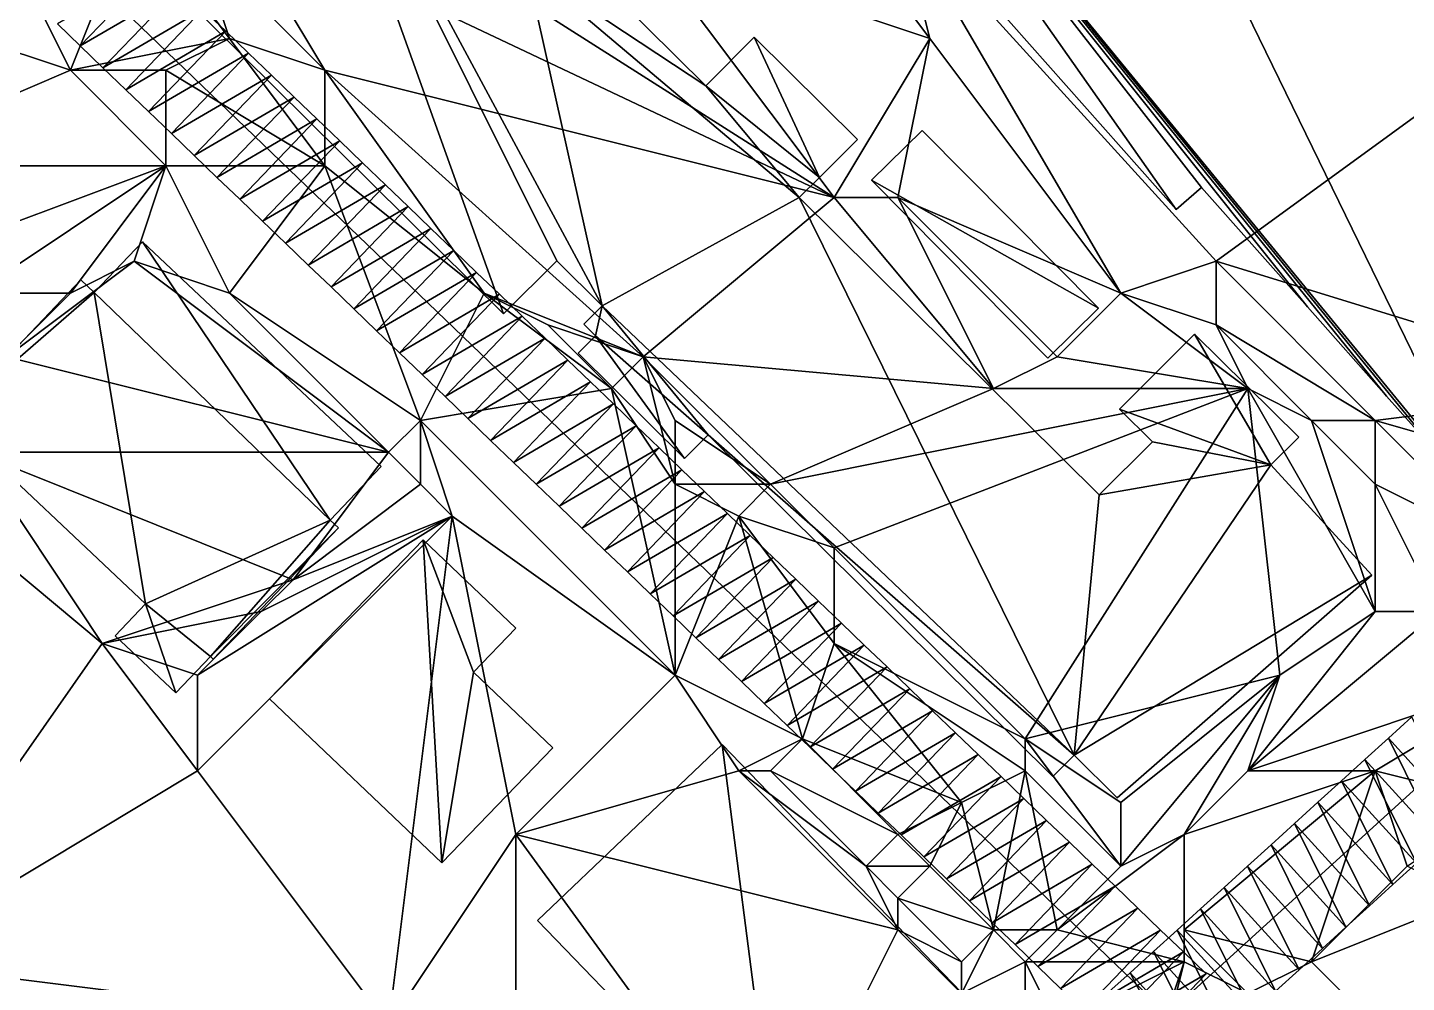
# Model space of a CAD drawing. Header units: metres. Extents: x -1103 to 901, y -902 to 905.
# Drawn here: x -430.7 to -344, y 78.7 to 138.7 of the extents above; entities that cross this region are included whole.
import ezdxf

# ---------------------------------------------------------------- set-up
doc = ezdxf.new("R2010")
doc.units = ezdxf.units.M
for name, color, linetype in [('OSM_BUILDING_FOOTPRINTS', 7, 'CONTINUOUS'), ('OSM_BUILDING_ROOFS', 1, 'CONTINUOUS'), ('OSM_BUILDING_WALLS', 8, 'CONTINUOUS'), ('OSM_ROAD_AXES', 2, 'CONTINUOUS'), ('OSM_ROAD_SURFACE', 9, 'CONTINUOUS'), ('OSM_TERRAIN', 3, 'CONTINUOUS')]:
    doc.layers.add(name, color=color, linetype=linetype)

msp = doc.modelspace()

# ---------------------------------------------------------------- linework, layer by layer
at = {"layer": 'OSM_BUILDING_FOOTPRINTS'}
for points in [[(-386.87, 159.226, 14.263), (-383.234, 162.411, 14.263), (-371.649, 172.563, 14.263), (-368.289, 168.781, 14.263), (-366.344, 170.484, 14.263), (-336.797, 137.175, 14.263), (-320.459, 151.463, 14.263), (-317.342, 147.957, 14.263), (-319.597, 145.978, 14.263), (-313.617, 139.232, 14.263), (-308.51, 143.7, 14.263), (-303.934, 138.524, 14.263), (-338.698, 108.101, 14.263), (-341.859, 111.673, 14.263), (-345.286, 115.521, 14.263), (-350.26, 121.139, 14.263), (-356.914, 128.637, 14.263), (-358.506, 127.244, 14.263), (-383.864, 155.842, 14.263), (-386.87, 159.226, 14.263)], [(-374.468, 132.209, 14.994), (-363.392, 121.05, 14.994), (-366.586, 117.921, 14.994), (-377.651, 129.09, 14.994), (-374.468, 132.209, 14.994)], [(-427.338, 122.831, 13.133), (-426.509, 122.045, 13.133), (-423.469, 125.23, 13.133), (-408.469, 111.108, 13.133), (-411.675, 107.746, 13.133), (-411.144, 107.26, 13.133), (-419.025, 98.998, 13.133), (-419.202, 99.164, 13.133), (-421.369, 96.897, 13.133), (-425.182, 100.48, 13.133), (-423.281, 102.482, 13.133), (-435.639, 114.116, 13.133), (-427.338, 122.831, 13.133)], [(-415.488, 96.51, 15.785), (-405.827, 106.508, 15.785), (-400.013, 100.956, 15.785), (-402.677, 98.191, 15.785), (-397.691, 93.436, 15.785), (-404.666, 86.203, 15.785), (-415.488, 96.51, 15.785)], [(-398.642, 82.598, 15.749), (-387.036, 93.646, 15.749), (-372.002, 78.064, 15.749), (-383.609, 67.016, 15.749), (-398.642, 82.598, 15.749)]]:
    msp.add_polyline3d(points, close=True, dxfattribs=at)
msp.add_polyline3d([(-397.46, 144.329, 12.106), (-388.075, 135.029, 12.106), (-385.024, 138.07, 12.106), (-378.536, 131.656, 12.106), (-380.934, 129.267, 12.106), (-382.194, 128.006, 12.106), (-363.348, 109.339, 12.106), (-359.998, 112.668, 12.106), (-362.065, 114.714, 12.106), (-357.356, 119.425, 12.106), (-350.813, 112.944, 12.106), (-352.559, 111.208, 12.106), (-346.225, 104.285, 12.106), (-362.22, 90.295, 12.106), (-364.917, 92.972, 12.106), (-366.255, 91.645, 12.106), (-387.92, 113.099, 12.106), (-389.412, 111.606, 12.106), (-396.1, 118.23, 12.106), (-395.006, 119.325, 12.106), (-395.735, 120.055, 12.106), (-394.586, 121.194, 12.106), (-397.437, 124.025, 12.106), (-400.776, 120.696, 12.106), (-425.415, 145.103, 12.106)], dxfattribs=at)
at = {"layer": 'OSM_BUILDING_ROOFS'}
for points in [[(-336.797, 137.175, 22.663), (-366.344, 170.484, 22.663), (-368.289, 168.781, 22.663)], [(-368.289, 168.781, 22.663), (-383.234, 162.411, 22.663), (-338.698, 108.101, 22.663)], [(-338.698, 108.101, 22.663), (-336.797, 137.175, 22.663), (-368.289, 168.781, 22.663)], [(-383.234, 162.411, 22.663), (-383.864, 155.842, 22.663), (-358.506, 127.244, 22.663)], [(-383.234, 162.411, 22.663), (-358.506, 127.244, 22.663), (-356.914, 128.637, 22.663)], [(-383.234, 162.411, 22.663), (-356.914, 128.637, 22.663), (-350.26, 121.139, 22.663)], [(-383.234, 162.411, 22.663), (-350.26, 121.139, 22.663), (-345.286, 115.521, 22.663)], [(-383.234, 162.411, 22.663), (-345.286, 115.521, 22.663), (-341.859, 111.673, 22.663)], [(-383.234, 162.411, 22.663), (-341.859, 111.673, 22.663), (-338.698, 108.101, 22.663)], [(-413.72, 156.76, 23.706), (-425.415, 145.103, 23.706), (-400.776, 120.696, 23.706)], [(-413.72, 156.76, 23.706), (-400.776, 120.696, 23.706), (-397.437, 124.025, 23.706)], [(-413.72, 156.76, 23.706), (-397.437, 124.025, 23.706), (-394.586, 121.194, 23.706)], [(-399.328, 142.472, 23.706), (-413.72, 156.76, 23.706), (-394.586, 121.194, 23.706)], [(-388.075, 135.029, 23.706), (-397.46, 144.329, 23.706), (-399.328, 142.472, 23.706)], [(-382.194, 128.006, 23.706), (-388.075, 135.029, 23.706), (-399.328, 142.472, 23.706)], [(-382.194, 128.006, 23.706), (-399.328, 142.472, 23.706), (-394.586, 121.194, 23.706)], [(-380.934, 129.267, 23.706), (-385.024, 138.07, 23.706), (-388.075, 135.029, 23.706)], [(-380.934, 129.267, 23.706), (-378.536, 131.656, 23.706), (-385.024, 138.07, 23.706)], [(-382.194, 128.006, 23.706), (-380.934, 129.267, 23.706), (-388.075, 135.029, 23.706)], [(-363.392, 121.05, 24.994), (-374.468, 132.209, 24.994), (-377.651, 129.09, 24.994)], [(-363.392, 121.05, 24.994), (-377.651, 129.09, 24.994), (-366.586, 117.921, 24.994)], [(-382.194, 128.006, 23.706), (-394.586, 121.194, 23.706), (-364.917, 92.972, 23.706)], [(-364.917, 92.972, 23.706), (-363.348, 109.339, 23.706), (-382.194, 128.006, 23.706)], [(-411.675, 107.746, 27.933), (-423.469, 125.23, 27.933), (-426.509, 122.045, 27.933)], [(-411.675, 107.746, 27.933), (-408.469, 111.108, 27.933), (-423.469, 125.23, 27.933)], [(-426.509, 122.045, 27.933), (-427.338, 122.831, 27.933), (-435.639, 114.116, 27.933)], [(-426.509, 122.045, 27.933), (-435.639, 114.116, 27.933), (-423.281, 102.482, 27.933)], [(-411.675, 107.746, 27.933), (-426.509, 122.045, 27.933), (-423.281, 102.482, 27.933)], [(-394.586, 121.194, 23.706), (-395.735, 120.055, 23.706), (-395.006, 119.325, 23.706)], [(-394.586, 121.194, 23.706), (-395.006, 119.325, 23.706), (-387.92, 113.099, 23.706)], [(-394.586, 121.194, 23.706), (-387.92, 113.099, 23.706), (-364.917, 92.972, 23.706)], [(-395.006, 119.325, 23.706), (-396.1, 118.23, 23.706), (-389.412, 111.606, 23.706)], [(-395.006, 119.325, 23.706), (-389.412, 111.606, 23.706), (-387.92, 113.099, 23.706)], [(-352.559, 111.208, 23.706), (-357.356, 119.425, 23.706), (-362.065, 114.714, 23.706)], [(-352.559, 111.208, 23.706), (-350.813, 112.944, 23.706), (-357.356, 119.425, 23.706)], [(-352.559, 111.208, 23.706), (-362.065, 114.714, 23.706), (-359.998, 112.668, 23.706)], [(-387.92, 113.099, 23.706), (-366.255, 91.645, 23.706), (-364.917, 92.972, 23.706)], [(-352.559, 111.208, 23.706), (-359.998, 112.668, 23.706), (-363.348, 109.339, 23.706)], [(-364.917, 92.972, 23.706), (-346.225, 104.285, 23.706), (-352.559, 111.208, 23.706)], [(-364.917, 92.972, 23.706), (-352.559, 111.208, 23.706), (-363.348, 109.339, 23.706)], [(-411.675, 107.746, 27.933), (-423.281, 102.482, 27.933), (-419.202, 99.164, 27.933)], [(-419.202, 99.164, 27.933), (-411.144, 107.26, 27.933), (-411.675, 107.746, 27.933)], [(-419.202, 99.164, 27.933), (-419.025, 98.998, 27.933), (-411.144, 107.26, 27.933)], [(-405.827, 106.508, 27.385), (-415.488, 96.51, 27.385), (-404.666, 86.203, 27.385)], [(-402.677, 98.191, 27.385), (-400.013, 100.956, 27.385), (-405.827, 106.508, 27.385)], [(-402.677, 98.191, 27.385), (-405.827, 106.508, 27.385), (-404.666, 86.203, 27.385)], [(-364.917, 92.972, 23.706), (-362.22, 90.295, 23.706), (-346.225, 104.285, 23.706)], [(-423.281, 102.482, 27.933), (-425.182, 100.48, 27.933), (-421.369, 96.897, 27.933)], [(-423.281, 102.482, 27.933), (-421.369, 96.897, 27.933), (-419.202, 99.164, 27.933)], [(-404.666, 86.203, 27.385), (-397.691, 93.436, 27.385), (-402.677, 98.191, 27.385)], [(-387.036, 93.646, 52.949), (-398.642, 82.598, 52.949), (-383.609, 67.016, 52.949)], [(-387.036, 93.646, 52.949), (-383.609, 67.016, 52.949), (-372.002, 78.064, 52.949)]]:
    msp.add_3dface(points, dxfattribs=at)
at = {"layer": 'OSM_BUILDING_WALLS'}
for points in [[(-336.797, 137.175, 14.263), (-366.344, 170.484, 14.263), (-366.344, 170.484, 22.663)], [(-336.797, 137.175, 14.263), (-366.344, 170.484, 22.663), (-336.797, 137.175, 22.663)], [(-383.864, 155.842, 14.263), (-358.506, 127.244, 14.263), (-358.506, 127.244, 22.663)], [(-383.864, 155.842, 14.263), (-358.506, 127.244, 22.663), (-383.864, 155.842, 22.663)], [(-425.415, 145.103, 12.106), (-400.776, 120.696, 12.106), (-400.776, 120.696, 23.706)], [(-425.415, 145.103, 12.106), (-400.776, 120.696, 23.706), (-425.415, 145.103, 23.706)], [(-388.075, 135.029, 12.106), (-397.46, 144.329, 12.106), (-397.46, 144.329, 23.706)], [(-388.075, 135.029, 12.106), (-397.46, 144.329, 23.706), (-388.075, 135.029, 23.706)], [(-385.024, 138.07, 12.106), (-388.075, 135.029, 12.106), (-388.075, 135.029, 23.706)], [(-385.024, 138.07, 12.106), (-388.075, 135.029, 23.706), (-385.024, 138.07, 23.706)], [(-378.536, 131.656, 12.106), (-385.024, 138.07, 12.106), (-385.024, 138.07, 23.706)], [(-378.536, 131.656, 12.106), (-385.024, 138.07, 23.706), (-378.536, 131.656, 23.706)], [(-374.468, 132.209, 14.994), (-377.651, 129.09, 14.994), (-377.651, 129.09, 24.994)], [(-374.468, 132.209, 14.994), (-377.651, 129.09, 24.994), (-374.468, 132.209, 24.994)], [(-363.392, 121.05, 14.994), (-374.468, 132.209, 14.994), (-374.468, 132.209, 24.994)], [(-363.392, 121.05, 14.994), (-374.468, 132.209, 24.994), (-363.392, 121.05, 24.994)], [(-380.934, 129.267, 12.106), (-378.536, 131.656, 12.106), (-378.536, 131.656, 23.706)], [(-380.934, 129.267, 12.106), (-378.536, 131.656, 23.706), (-380.934, 129.267, 23.706)], [(-382.194, 128.006, 12.106), (-380.934, 129.267, 12.106), (-380.934, 129.267, 23.706)], [(-382.194, 128.006, 12.106), (-380.934, 129.267, 23.706), (-382.194, 128.006, 23.706)], [(-377.651, 129.09, 14.994), (-366.586, 117.921, 14.994), (-366.586, 117.921, 24.994)], [(-377.651, 129.09, 14.994), (-366.586, 117.921, 24.994), (-377.651, 129.09, 24.994)], [(-358.506, 127.244, 14.263), (-356.914, 128.637, 14.263), (-356.914, 128.637, 22.663)], [(-358.506, 127.244, 14.263), (-356.914, 128.637, 22.663), (-358.506, 127.244, 22.663)], [(-356.914, 128.637, 14.263), (-350.26, 121.139, 14.263), (-350.26, 121.139, 22.663)], [(-356.914, 128.637, 14.263), (-350.26, 121.139, 22.663), (-356.914, 128.637, 22.663)], [(-363.348, 109.339, 12.106), (-382.194, 128.006, 12.106), (-382.194, 128.006, 23.706)], [(-363.348, 109.339, 12.106), (-382.194, 128.006, 23.706), (-363.348, 109.339, 23.706)], [(-423.469, 125.23, 13.133), (-426.509, 122.045, 13.133), (-426.509, 122.045, 27.933)], [(-423.469, 125.23, 13.133), (-426.509, 122.045, 27.933), (-423.469, 125.23, 27.933)], [(-408.469, 111.108, 13.133), (-423.469, 125.23, 13.133), (-423.469, 125.23, 27.933)], [(-408.469, 111.108, 13.133), (-423.469, 125.23, 27.933), (-408.469, 111.108, 27.933)], [(-400.776, 120.696, 12.106), (-397.437, 124.025, 12.106), (-397.437, 124.025, 23.706)], [(-400.776, 120.696, 12.106), (-397.437, 124.025, 23.706), (-400.776, 120.696, 23.706)], [(-397.437, 124.025, 12.106), (-394.586, 121.194, 12.106), (-394.586, 121.194, 23.706)], [(-397.437, 124.025, 12.106), (-394.586, 121.194, 23.706), (-397.437, 124.025, 23.706)], [(-427.338, 122.831, 13.133), (-435.639, 114.116, 13.133), (-435.639, 114.116, 27.933)], [(-427.338, 122.831, 13.133), (-435.639, 114.116, 27.933), (-427.338, 122.831, 27.933)], [(-426.509, 122.045, 13.133), (-427.338, 122.831, 13.133), (-427.338, 122.831, 27.933)], [(-426.509, 122.045, 13.133), (-427.338, 122.831, 27.933), (-426.509, 122.045, 27.933)], [(-394.586, 121.194, 12.106), (-395.735, 120.055, 12.106), (-395.735, 120.055, 23.706)], [(-394.586, 121.194, 12.106), (-395.735, 120.055, 23.706), (-394.586, 121.194, 23.706)], [(-366.586, 117.921, 14.994), (-363.392, 121.05, 14.994), (-363.392, 121.05, 24.994)], [(-366.586, 117.921, 14.994), (-363.392, 121.05, 24.994), (-366.586, 117.921, 24.994)], [(-350.26, 121.139, 14.263), (-345.286, 115.521, 14.263), (-345.286, 115.521, 22.663)], [(-350.26, 121.139, 14.263), (-345.286, 115.521, 22.663), (-350.26, 121.139, 22.663)], [(-395.735, 120.055, 12.106), (-395.006, 119.325, 12.106), (-395.006, 119.325, 23.706)], [(-395.735, 120.055, 12.106), (-395.006, 119.325, 23.706), (-395.735, 120.055, 23.706)], [(-395.006, 119.325, 12.106), (-396.1, 118.23, 12.106), (-396.1, 118.23, 23.706)], [(-395.006, 119.325, 12.106), (-396.1, 118.23, 23.706), (-395.006, 119.325, 23.706)], [(-357.356, 119.425, 12.106), (-362.065, 114.714, 12.106), (-362.065, 114.714, 23.706)], [(-357.356, 119.425, 12.106), (-362.065, 114.714, 23.706), (-357.356, 119.425, 23.706)], [(-350.813, 112.944, 12.106), (-357.356, 119.425, 12.106), (-357.356, 119.425, 23.706)], [(-350.813, 112.944, 12.106), (-357.356, 119.425, 23.706), (-350.813, 112.944, 23.706)], [(-396.1, 118.23, 12.106), (-389.412, 111.606, 12.106), (-389.412, 111.606, 23.706)], [(-396.1, 118.23, 12.106), (-389.412, 111.606, 23.706), (-396.1, 118.23, 23.706)], [(-345.286, 115.521, 14.263), (-341.859, 111.673, 14.263), (-341.859, 111.673, 22.663)], [(-345.286, 115.521, 14.263), (-341.859, 111.673, 22.663), (-345.286, 115.521, 22.663)], [(-362.065, 114.714, 12.106), (-359.998, 112.668, 12.106), (-359.998, 112.668, 23.706)], [(-362.065, 114.714, 12.106), (-359.998, 112.668, 23.706), (-362.065, 114.714, 23.706)], [(-435.639, 114.116, 13.133), (-423.281, 102.482, 13.133), (-423.281, 102.482, 27.933)], [(-435.639, 114.116, 13.133), (-423.281, 102.482, 27.933), (-435.639, 114.116, 27.933)], [(-389.412, 111.606, 12.106), (-387.92, 113.099, 12.106), (-387.92, 113.099, 23.706)], [(-389.412, 111.606, 12.106), (-387.92, 113.099, 23.706), (-389.412, 111.606, 23.706)], [(-387.92, 113.099, 12.106), (-366.255, 91.645, 12.106), (-366.255, 91.645, 23.706)], [(-387.92, 113.099, 12.106), (-366.255, 91.645, 23.706), (-387.92, 113.099, 23.706)], [(-359.998, 112.668, 12.106), (-363.348, 109.339, 12.106), (-363.348, 109.339, 23.706)], [(-359.998, 112.668, 12.106), (-363.348, 109.339, 23.706), (-359.998, 112.668, 23.706)], [(-352.559, 111.208, 12.106), (-350.813, 112.944, 12.106), (-350.813, 112.944, 23.706)], [(-352.559, 111.208, 12.106), (-350.813, 112.944, 23.706), (-352.559, 111.208, 23.706)], [(-411.675, 107.746, 13.133), (-408.469, 111.108, 13.133), (-408.469, 111.108, 27.933)], [(-411.675, 107.746, 13.133), (-408.469, 111.108, 27.933), (-411.675, 107.746, 27.933)], [(-346.225, 104.285, 12.106), (-352.559, 111.208, 12.106), (-352.559, 111.208, 23.706)], [(-346.225, 104.285, 12.106), (-352.559, 111.208, 23.706), (-346.225, 104.285, 23.706)], [(-411.144, 107.26, 13.133), (-411.675, 107.746, 13.133), (-411.675, 107.746, 27.933)], [(-411.144, 107.26, 13.133), (-411.675, 107.746, 27.933), (-411.144, 107.26, 27.933)], [(-419.025, 98.998, 13.133), (-411.144, 107.26, 13.133), (-411.144, 107.26, 27.933)], [(-419.025, 98.998, 13.133), (-411.144, 107.26, 27.933), (-419.025, 98.998, 27.933)], [(-405.827, 106.508, 15.785), (-415.488, 96.51, 15.785), (-415.488, 96.51, 27.385)], [(-405.827, 106.508, 15.785), (-415.488, 96.51, 27.385), (-405.827, 106.508, 27.385)], [(-400.013, 100.956, 15.785), (-405.827, 106.508, 15.785), (-405.827, 106.508, 27.385)], [(-400.013, 100.956, 15.785), (-405.827, 106.508, 27.385), (-400.013, 100.956, 27.385)], [(-362.22, 90.295, 12.106), (-346.225, 104.285, 12.106), (-346.225, 104.285, 23.706)], [(-362.22, 90.295, 12.106), (-346.225, 104.285, 23.706), (-362.22, 90.295, 23.706)], [(-423.281, 102.482, 13.133), (-425.182, 100.48, 13.133), (-425.182, 100.48, 27.933)], [(-423.281, 102.482, 13.133), (-425.182, 100.48, 27.933), (-423.281, 102.482, 27.933)], [(-402.677, 98.191, 15.785), (-400.013, 100.956, 15.785), (-400.013, 100.956, 27.385)], [(-402.677, 98.191, 15.785), (-400.013, 100.956, 27.385), (-402.677, 98.191, 27.385)], [(-425.182, 100.48, 13.133), (-421.369, 96.897, 13.133), (-421.369, 96.897, 27.933)], [(-425.182, 100.48, 13.133), (-421.369, 96.897, 27.933), (-425.182, 100.48, 27.933)], [(-421.369, 96.897, 13.133), (-419.202, 99.164, 13.133), (-419.202, 99.164, 27.933)], [(-421.369, 96.897, 13.133), (-419.202, 99.164, 27.933), (-421.369, 96.897, 27.933)], [(-419.202, 99.164, 13.133), (-419.025, 98.998, 13.133), (-419.025, 98.998, 27.933)], [(-419.202, 99.164, 13.133), (-419.025, 98.998, 27.933), (-419.202, 99.164, 27.933)], [(-397.691, 93.436, 15.785), (-402.677, 98.191, 15.785), (-402.677, 98.191, 27.385)], [(-397.691, 93.436, 15.785), (-402.677, 98.191, 27.385), (-397.691, 93.436, 27.385)], [(-415.488, 96.51, 15.785), (-404.666, 86.203, 15.785), (-404.666, 86.203, 27.385)], [(-415.488, 96.51, 15.785), (-404.666, 86.203, 27.385), (-415.488, 96.51, 27.385)], [(-387.036, 93.646, 15.749), (-398.642, 82.598, 15.749), (-398.642, 82.598, 52.949)], [(-387.036, 93.646, 15.749), (-398.642, 82.598, 52.949), (-387.036, 93.646, 52.949)], [(-372.002, 78.064, 15.749), (-387.036, 93.646, 15.749), (-387.036, 93.646, 52.949)], [(-372.002, 78.064, 15.749), (-387.036, 93.646, 52.949), (-372.002, 78.064, 52.949)], [(-404.666, 86.203, 15.785), (-397.691, 93.436, 15.785), (-397.691, 93.436, 27.385)], [(-404.666, 86.203, 15.785), (-397.691, 93.436, 27.385), (-404.666, 86.203, 27.385)], [(-366.255, 91.645, 12.106), (-364.917, 92.972, 12.106), (-364.917, 92.972, 23.706)], [(-366.255, 91.645, 12.106), (-364.917, 92.972, 23.706), (-366.255, 91.645, 23.706)], [(-364.917, 92.972, 12.106), (-362.22, 90.295, 12.106), (-362.22, 90.295, 23.706)], [(-364.917, 92.972, 12.106), (-362.22, 90.295, 23.706), (-364.917, 92.972, 23.706)], [(-398.642, 82.598, 15.749), (-383.609, 67.016, 15.749), (-383.609, 67.016, 52.949)], [(-398.642, 82.598, 15.749), (-383.609, 67.016, 52.949), (-398.642, 82.598, 52.949)]]:
    msp.add_3dface(points, dxfattribs=at)
at = {"layer": 'OSM_ROAD_AXES'}
for points in [[(-475.743, 185.059, 13.242), (-442.15, 156.582, 13.492), (-359.047, 76.715, 15.212)], [(-402.908, 37.223, 20.81), (-369.836, 66.994, 16.965), (-359.047, 76.715, 15.212), (-244.012, 181.29, 16.961)]]:
    msp.add_polyline3d(points, dxfattribs=at)
at = {"layer": 'OSM_ROAD_SURFACE'}
for points in [[(-428.814, 138.912, 14.541), (-427.382, 137.535, 14.764), (-422.531, 142.582, 14.732)], [(-427.382, 137.535, 14.764), (-421.098, 141.205, 14.948), (-422.531, 142.582, 14.732)], [(-427.382, 137.535, 14.764), (-425.949, 136.158, 14.919), (-421.098, 141.205, 14.948)], [(-425.949, 136.158, 14.919), (-419.666, 139.828, 15.163), (-421.098, 141.205, 14.948)], [(-425.949, 136.158, 14.919), (-424.516, 134.781, 15.057), (-419.666, 139.828, 15.163)], [(-424.516, 134.781, 15.057), (-418.233, 138.451, 15.454), (-419.666, 139.828, 15.163)], [(-424.516, 134.781, 15.057), (-423.083, 133.404, 15.237), (-418.233, 138.451, 15.454)], [(-423.083, 133.404, 15.237), (-416.8, 137.074, 15.62), (-418.233, 138.451, 15.454)], [(-423.083, 133.404, 15.237), (-421.65, 132.027, 15.424), (-416.8, 137.074, 15.62)], [(-421.65, 132.027, 15.424), (-415.367, 135.697, 15.82), (-416.8, 137.074, 15.62)], [(-421.65, 132.027, 15.424), (-420.218, 130.65, 15.63), (-415.367, 135.697, 15.82)], [(-420.218, 130.65, 15.63), (-413.934, 134.32, 16.02), (-415.367, 135.697, 15.82)], [(-420.218, 130.65, 15.63), (-418.785, 129.272, 15.821), (-413.934, 134.32, 16.02)], [(-418.785, 129.272, 15.821), (-412.502, 132.942, 16.221), (-413.934, 134.32, 16.02)], [(-418.785, 129.272, 15.821), (-417.352, 127.895, 15.997), (-412.502, 132.942, 16.221)], [(-417.352, 127.895, 15.997), (-411.069, 131.565, 16.362), (-412.502, 132.942, 16.221)], [(-417.352, 127.895, 15.997), (-415.919, 126.518, 16.174), (-411.069, 131.565, 16.362)], [(-415.919, 126.518, 16.174), (-409.636, 130.188, 16.472), (-411.069, 131.565, 16.362)], [(-415.919, 126.518, 16.174), (-414.486, 125.141, 16.328), (-409.636, 130.188, 16.472)], [(-414.486, 125.141, 16.328), (-408.203, 128.811, 16.583), (-409.636, 130.188, 16.472)], [(-414.486, 125.141, 16.328), (-413.054, 123.764, 16.458), (-408.203, 128.811, 16.583)], [(-413.054, 123.764, 16.458), (-406.77, 127.434, 16.693), (-408.203, 128.811, 16.583)], [(-413.054, 123.764, 16.458), (-411.621, 122.387, 16.587), (-406.77, 127.434, 16.693)], [(-411.621, 122.387, 16.587), (-405.338, 126.057, 16.803), (-406.77, 127.434, 16.693)], [(-411.621, 122.387, 16.587), (-410.188, 121.01, 16.717), (-405.338, 126.057, 16.803)], [(-410.188, 121.01, 16.717), (-403.905, 124.68, 16.911), (-405.338, 126.057, 16.803)], [(-410.188, 121.01, 16.717), (-408.755, 119.633, 16.847), (-403.905, 124.68, 16.911)], [(-408.755, 119.633, 16.847), (-402.472, 123.303, 16.925), (-403.905, 124.68, 16.911)], [(-408.755, 119.633, 16.847), (-407.322, 118.256, 16.981), (-402.472, 123.303, 16.925)], [(-407.322, 118.256, 16.981), (-401.039, 121.926, 16.939), (-402.472, 123.303, 16.925)], [(-407.322, 118.256, 16.981), (-405.89, 116.879, 17.125), (-401.039, 121.926, 16.939)], [(-405.89, 116.879, 17.125), (-399.606, 120.549, 17.137), (-401.039, 121.926, 16.939)], [(-405.89, 116.879, 17.125), (-404.457, 115.502, 17.25), (-399.606, 120.549, 17.137)], [(-404.457, 115.502, 17.25), (-398.173, 119.172, 17.191), (-399.606, 120.549, 17.137)], [(-404.457, 115.502, 17.25), (-403.024, 114.125, 17.325), (-398.173, 119.172, 17.191)], [(-403.024, 114.125, 17.325), (-396.741, 117.795, 17.277), (-398.173, 119.172, 17.191)], [(-403.024, 114.125, 17.325), (-401.591, 112.748, 17.35), (-396.741, 117.795, 17.277)], [(-401.591, 112.748, 17.35), (-395.308, 116.418, 17.368), (-396.741, 117.795, 17.277)], [(-401.591, 112.748, 17.35), (-400.158, 111.371, 17.375), (-395.308, 116.418, 17.368)], [(-400.158, 111.371, 17.375), (-393.875, 115.041, 17.419), (-395.308, 116.418, 17.368)], [(-400.158, 111.371, 17.375), (-398.726, 109.994, 17.4), (-393.875, 115.041, 17.419)], [(-398.726, 109.994, 17.4), (-392.442, 113.664, 17.495), (-393.875, 115.041, 17.419)], [(-398.726, 109.994, 17.4), (-397.293, 108.617, 17.425), (-392.442, 113.664, 17.495)], [(-397.293, 108.617, 17.425), (-391.009, 112.287, 17.45), (-392.442, 113.664, 17.495)], [(-397.293, 108.617, 17.425), (-395.86, 107.24, 17.449), (-391.009, 112.287, 17.45)], [(-395.86, 107.24, 17.449), (-389.577, 110.91, 17.431), (-391.009, 112.287, 17.45)], [(-395.86, 107.24, 17.449), (-394.427, 105.863, 17.474), (-389.577, 110.91, 17.431)], [(-394.427, 105.863, 17.474), (-388.144, 109.533, 17.448), (-389.577, 110.91, 17.431)], [(-394.427, 105.863, 17.474), (-392.994, 104.486, 17.499), (-388.144, 109.533, 17.448)], [(-392.994, 104.486, 17.499), (-386.711, 108.156, 17.484), (-388.144, 109.533, 17.448)], [(-392.994, 104.486, 17.499), (-391.562, 103.109, 17.524), (-386.711, 108.156, 17.484)], [(-391.562, 103.109, 17.524), (-385.278, 106.779, 17.42), (-386.711, 108.156, 17.484)], [(-391.562, 103.109, 17.524), (-390.129, 101.732, 17.583), (-385.278, 106.779, 17.42)], [(-390.129, 101.732, 17.583), (-383.845, 105.402, 17.356), (-385.278, 106.779, 17.42)], [(-390.129, 101.732, 17.583), (-388.696, 100.355, 17.523), (-383.845, 105.402, 17.356)], [(-388.696, 100.355, 17.523), (-382.413, 104.025, 17.261), (-383.845, 105.402, 17.356)], [(-388.696, 100.355, 17.523), (-387.263, 98.978, 17.41), (-382.413, 104.025, 17.261)], [(-387.263, 98.978, 17.41), (-380.98, 102.648, 17.165), (-382.413, 104.025, 17.261)], [(-387.263, 98.978, 17.41), (-385.83, 97.601, 17.298), (-380.98, 102.648, 17.165)], [(-385.83, 97.601, 17.298), (-379.547, 101.271, 17.097), (-380.98, 102.648, 17.165)], [(-385.83, 97.601, 17.298), (-384.398, 96.224, 17.185), (-379.547, 101.271, 17.097)], [(-384.398, 96.224, 17.185), (-378.114, 99.894, 17.088), (-379.547, 101.271, 17.097)], [(-384.398, 96.224, 17.185), (-382.965, 94.847, 17.073), (-378.114, 99.894, 17.088)], [(-382.965, 94.847, 17.073), (-376.681, 98.517, 17.08), (-378.114, 99.894, 17.088)], [(-382.965, 94.847, 17.073), (-381.532, 93.47, 16.966), (-376.681, 98.517, 17.08)], [(-381.532, 93.47, 16.966), (-375.249, 97.14, 16.952), (-376.681, 98.517, 17.08)], [(-381.532, 93.47, 16.966), (-380.099, 92.093, 16.835), (-375.249, 97.14, 16.952)], [(-380.099, 92.093, 16.835), (-373.816, 95.763, 16.798), (-375.249, 97.14, 16.952)], [(-380.099, 92.093, 16.835), (-378.666, 90.716, 16.714), (-373.816, 95.763, 16.798)], [(-378.666, 90.716, 16.714), (-372.383, 94.386, 16.687), (-373.816, 95.763, 16.798)], [(-340.47, 88.873, 15.35), (-343.704, 95.393, 15.718), (-345.179, 94.053, 15.482)], [(-378.666, 90.716, 16.714), (-377.234, 89.339, 16.595), (-372.383, 94.386, 16.687)], [(-377.234, 89.339, 16.595), (-370.95, 93.009, 16.576), (-372.383, 94.386, 16.687)], [(-341.945, 87.532, 15.224), (-345.179, 94.053, 15.482), (-346.654, 92.712, 15.247)], [(-341.945, 87.532, 15.224), (-340.47, 88.873, 15.35), (-345.179, 94.053, 15.482)], [(-377.234, 89.339, 16.595), (-375.801, 87.962, 16.475), (-370.95, 93.009, 16.576)], [(-375.801, 87.962, 16.475), (-369.517, 91.632, 16.465), (-370.95, 93.009, 16.576)], [(-343.42, 86.191, 15.065), (-346.654, 92.712, 15.247), (-348.128, 91.371, 15.094)], [(-343.42, 86.191, 15.065), (-341.945, 87.532, 15.224), (-346.654, 92.712, 15.247)], [(-375.801, 87.962, 16.475), (-374.368, 86.585, 16.343), (-369.517, 91.632, 16.465)], [(-374.368, 86.585, 16.343), (-368.085, 90.255, 16.293), (-369.517, 91.632, 16.465)], [(-344.895, 84.851, 14.983), (-348.128, 91.371, 15.094), (-349.603, 90.03, 15.06)], [(-344.895, 84.851, 14.983), (-343.42, 86.191, 15.065), (-348.128, 91.371, 15.094)], [(-374.368, 86.585, 16.343), (-372.935, 85.208, 16.208), (-368.085, 90.255, 16.293)], [(-372.935, 85.208, 16.208), (-366.652, 88.878, 16.133), (-368.085, 90.255, 16.293)], [(-346.369, 83.51, 14.933), (-349.603, 90.03, 15.06), (-351.078, 88.69, 15.028)], [(-346.369, 83.51, 14.933), (-344.895, 84.851, 14.983), (-349.603, 90.03, 15.06)], [(-372.935, 85.208, 16.208), (-371.502, 83.831, 16.072), (-366.652, 88.878, 16.133)], [(-371.502, 83.831, 16.072), (-365.219, 87.501, 15.92), (-366.652, 88.878, 16.133)], [(-347.844, 82.169, 14.881), (-351.078, 88.69, 15.028), (-352.553, 87.349, 14.997)], [(-347.844, 82.169, 14.881), (-346.369, 83.51, 14.933), (-351.078, 88.69, 15.028)], [(-371.502, 83.831, 16.072), (-370.07, 82.454, 15.933), (-365.219, 87.501, 15.92)], [(-370.07, 82.454, 15.933), (-363.786, 86.124, 15.706), (-365.219, 87.501, 15.92)], [(-349.319, 80.829, 14.816), (-352.553, 87.349, 14.997), (-354.028, 86.008, 14.966)], [(-349.319, 80.829, 14.816), (-347.844, 82.169, 14.881), (-352.553, 87.349, 14.997)], [(-370.07, 82.454, 15.933), (-368.637, 81.077, 15.801), (-363.786, 86.124, 15.706)], [(-368.637, 81.077, 15.801), (-362.353, 84.747, 15.52), (-363.786, 86.124, 15.706)], [(-350.794, 79.488, 14.785), (-354.028, 86.008, 14.966), (-355.502, 84.668, 14.934)], [(-350.794, 79.488, 14.785), (-349.319, 80.829, 14.816), (-354.028, 86.008, 14.966)], [(-368.637, 81.077, 15.801), (-367.204, 79.7, 15.658), (-362.353, 84.747, 15.52)], [(-367.204, 79.7, 15.658), (-360.921, 83.37, 15.437), (-362.353, 84.747, 15.52)], [(-352.269, 78.147, 14.746), (-355.502, 84.668, 14.934), (-356.977, 83.327, 14.903)], [(-352.269, 78.147, 14.746), (-350.794, 79.488, 14.785), (-355.502, 84.668, 14.934)], [(-367.204, 79.7, 15.658), (-365.771, 78.323, 15.599), (-360.921, 83.37, 15.437)], [(-365.771, 78.323, 15.599), (-359.488, 81.993, 15.353), (-360.921, 83.37, 15.437)], [(-353.743, 76.807, 14.772), (-356.977, 83.327, 14.903), (-358.452, 81.986, 15.268)], [(-353.743, 76.807, 14.772), (-352.269, 78.147, 14.746), (-356.977, 83.327, 14.903)], [(-365.771, 78.323, 15.599), (-364.338, 76.946, 15.541), (-359.488, 81.993, 15.353)], [(-364.338, 76.946, 15.541), (-358.055, 80.616, 15.27), (-359.488, 81.993, 15.353)], [(-355.218, 75.466, 14.903), (-358.452, 81.986, 15.268), (-359.927, 80.646, 15.423)], [(-355.218, 75.466, 14.903), (-353.743, 76.807, 14.772), (-358.452, 81.986, 15.268)], [(-364.338, 76.946, 15.541), (-362.906, 75.569, 15.418), (-358.055, 80.616, 15.27)], [(-362.906, 75.569, 15.418), (-356.622, 79.239, 15.138), (-358.055, 80.616, 15.27)], [(-356.699, 74.12, 15.075), (-359.927, 80.646, 15.423), (-361.396, 79.31, 15.42)], [(-356.699, 74.12, 15.075), (-355.218, 75.466, 14.903), (-359.927, 80.646, 15.423)], [(-362.906, 75.569, 15.418), (-361.473, 74.192, 15.483), (-356.622, 79.239, 15.138)], [(-358.053, 72.9, 15.233), (-361.396, 79.31, 15.42), (-362.739, 78.1, 15.475)], [(-358.053, 72.9, 15.233), (-356.699, 74.12, 15.075), (-361.396, 79.31, 15.42)]]:
    msp.add_3dface(points, dxfattribs=at)
at = {"layer": 'OSM_TERRAIN'}
for points in [[(-428, 136, 14.788), (-424, 146, 14.303), (-432, 144, 13.832)], [(-428, 136, 14.788), (-418, 138, 15.382), (-424, 146, 14.303)], [(-418, 138, 15.382), (-420, 144, 16.535), (-424, 146, 14.303)], [(-412, 136, 16.555), (-418, 146, 16.673), (-420, 144, 16.535)], [(-412, 136, 16.555), (-380, 128, 16.837), (-418, 146, 16.673)], [(-380, 128, 16.837), (-402, 142, 16.673), (-418, 146, 16.673)], [(-374, 138, 17.286), (-380, 146, 17.04), (-392, 144, 16.436)], [(-380, 146, 17.04), (-374, 138, 17.286), (-376, 146, 17.966)], [(-356, 124, 18), (-334, 140, 18.196), (-376, 146, 17.966)], [(-374, 138, 17.286), (-362, 122, 17.301), (-376, 146, 17.966)], [(-362, 122, 17.301), (-356, 124, 18), (-376, 146, 17.966)], [(-434, 138, 14.057), (-428, 136, 14.788), (-432, 144, 13.832)], [(-418, 138, 15.382), (-412, 136, 16.555), (-420, 144, 16.535)], [(-402, 142, 16.673), (-380, 128, 16.837), (-392, 144, 16.436)], [(-380, 128, 16.837), (-374, 138, 17.286), (-392, 144, 16.436)], [(-356, 124, 18), (-330, 116, 18.125), (-334, 140, 18.196)], [(-442, 130, 14.609), (-428, 136, 14.788), (-434, 138, 14.057)], [(-428, 136, 14.788), (-422, 136, 14.951), (-418, 138, 15.382)], [(-422, 136, 14.951), (-412, 130, 16.023), (-418, 138, 15.382)], [(-412, 130, 16.023), (-412, 136, 16.555), (-418, 138, 15.382)], [(-376, 128, 17.229), (-374, 138, 17.286), (-380, 128, 16.837)], [(-376, 128, 17.229), (-362, 122, 17.301), (-374, 138, 17.286)], [(-422, 130, 15.565), (-428, 136, 14.788), (-442, 130, 14.609)], [(-422, 130, 15.565), (-422, 136, 14.951), (-428, 136, 14.788)], [(-422, 130, 15.565), (-412, 130, 16.023), (-422, 136, 14.951)], [(-402, 122, 16.934), (-412, 136, 16.555), (-412, 130, 16.023)], [(-402, 122, 16.934), (-392, 118, 16.673), (-412, 136, 16.555)], [(-412, 136, 16.555), (-392, 118, 16.673), (-380, 128, 16.837)], [(-438, 124, 14.841), (-422, 130, 15.565), (-442, 130, 14.609)], [(-434, 122, 15.172), (-422, 130, 15.565), (-438, 124, 14.841)], [(-434, 122, 15.172), (-428, 122, 16.476), (-422, 130, 15.565)], [(-428, 122, 16.476), (-424, 124, 16.476), (-422, 130, 15.565)], [(-424, 124, 16.476), (-418, 122, 16.392), (-422, 130, 15.565)], [(-422, 130, 15.565), (-418, 122, 16.392), (-412, 130, 16.023)], [(-418, 122, 16.392), (-406, 114, 17.244), (-412, 130, 16.023)], [(-406, 114, 17.244), (-402, 122, 16.934), (-412, 130, 16.023)], [(-392, 118, 16.673), (-370, 116, 16.676), (-380, 128, 16.837)], [(-370, 116, 16.676), (-376, 128, 17.229), (-380, 128, 16.837)], [(-370, 116, 16.676), (-366, 118, 17.209), (-376, 128, 17.229)], [(-366, 118, 17.209), (-362, 122, 17.301), (-376, 128, 17.229)], [(-432, 118, 16.463), (-408, 112, 16.678), (-424, 124, 16.476)], [(-432, 118, 16.463), (-424, 124, 16.476), (-428, 122, 16.476)], [(-408, 112, 16.678), (-418, 122, 16.392), (-424, 124, 16.476)], [(-362, 122, 17.301), (-356, 120, 16.971), (-356, 124, 18)], [(-356, 120, 16.971), (-346, 114, 18.032), (-356, 124, 18)], [(-346, 114, 18.032), (-330, 116, 18.125), (-356, 124, 18)], [(-432, 118, 16.463), (-428, 122, 16.476), (-434, 122, 15.172)], [(-408, 112, 16.678), (-406, 114, 17.244), (-418, 122, 16.392)], [(-406, 114, 17.244), (-394, 116, 17.361), (-402, 122, 16.934)], [(-402, 122, 16.934), (-394, 116, 17.361), (-398, 120, 17.22)], [(-402, 122, 16.934), (-398, 120, 17.22), (-392, 118, 16.673)], [(-366, 118, 17.209), (-354, 116, 16.673), (-362, 122, 17.301)], [(-354, 116, 16.673), (-356, 120, 16.971), (-362, 122, 17.301)], [(-394, 116, 17.361), (-392, 118, 16.673), (-398, 120, 17.22)], [(-354, 116, 16.673), (-350, 114, 16.954), (-356, 120, 16.971)], [(-350, 114, 16.954), (-346, 114, 18.032), (-356, 120, 16.971)], [(-434, 112, 16.348), (-408, 112, 16.678), (-432, 118, 16.463)], [(-394, 116, 17.361), (-390, 110, 17.577), (-392, 118, 16.673)], [(-390, 110, 17.577), (-390, 114, 16.994), (-392, 118, 16.673)], [(-390, 114, 16.994), (-384, 110, 16.673), (-392, 118, 16.673)], [(-384, 110, 16.673), (-370, 116, 16.676), (-392, 118, 16.673)], [(-370, 116, 16.676), (-354, 116, 16.673), (-366, 118, 17.209)], [(-406, 114, 17.244), (-390, 98, 17.525), (-394, 116, 17.361)], [(-390, 98, 17.525), (-390, 110, 17.577), (-394, 116, 17.361)], [(-380, 106, 16.673), (-354, 116, 16.673), (-384, 110, 16.673)], [(-354, 116, 16.673), (-370, 116, 16.676), (-384, 110, 16.673)], [(-380, 106, 16.673), (-368, 94, 16.643), (-354, 116, 16.673)], [(-368, 94, 16.643), (-352, 98, 16.481), (-354, 116, 16.673)], [(-352, 98, 16.481), (-346, 102, 16.668), (-354, 116, 16.673)], [(-346, 102, 16.668), (-350, 114, 16.954), (-354, 116, 16.673)], [(-332, 110, 18.453), (-330, 116, 18.125), (-346, 114, 18.032)], [(-406, 110, 17.216), (-406, 114, 17.244), (-408, 112, 16.678)], [(-404, 108, 17.777), (-390, 98, 17.525), (-406, 114, 17.244)], [(-406, 110, 17.216), (-404, 108, 17.777), (-406, 114, 17.244)], [(-390, 110, 17.577), (-384, 110, 16.673), (-390, 114, 16.994)], [(-346, 102, 16.668), (-346, 110, 17.622), (-350, 114, 16.954)], [(-350, 114, 16.954), (-346, 110, 17.622), (-346, 114, 18.032)], [(-346, 110, 17.622), (-338, 106, 17.912), (-346, 114, 18.032)], [(-338, 106, 17.912), (-332, 110, 18.453), (-346, 114, 18.032)], [(-438, 110, 14.804), (-426, 100, 16.493), (-434, 112, 16.348)], [(-426, 100, 16.493), (-414, 104, 16.517), (-434, 112, 16.348)], [(-434, 112, 16.348), (-414, 104, 16.517), (-408, 112, 16.678)], [(-414, 104, 16.517), (-406, 110, 17.216), (-408, 112, 16.678)], [(-426, 100, 16.493), (-438, 110, 14.804), (-440, 80, 16.165)], [(-404, 108, 17.777), (-406, 110, 17.216), (-414, 104, 16.517)], [(-386, 108, 17.404), (-390, 110, 17.577), (-390, 98, 17.525)], [(-386, 108, 17.404), (-384, 110, 16.673), (-390, 110, 17.577)], [(-386, 108, 17.404), (-380, 106, 16.673), (-384, 110, 16.673)], [(-342, 102, 16.918), (-338, 106, 17.912), (-346, 110, 17.622)], [(-346, 102, 16.668), (-342, 102, 16.918), (-346, 110, 17.622)], [(-408, 76, 18.368), (-404, 108, 17.777), (-420, 92, 17.604)], [(-420, 92, 17.604), (-404, 108, 17.777), (-420, 98, 16.522)], [(-420, 98, 16.522), (-404, 108, 17.777), (-416, 102, 16.501)], [(-416, 102, 16.501), (-404, 108, 17.777), (-414, 104, 16.517)], [(-408, 76, 18.368), (-400, 88, 18.007), (-404, 108, 17.777)], [(-400, 88, 18.007), (-390, 98, 17.525), (-404, 108, 17.777)], [(-382, 94, 16.948), (-386, 108, 17.404), (-390, 98, 17.525)], [(-382, 94, 16.948), (-380, 100, 17.199), (-386, 108, 17.404)], [(-380, 100, 17.199), (-380, 106, 16.673), (-386, 108, 17.404)], [(-368, 94, 16.643), (-380, 106, 16.673), (-380, 100, 17.199)], [(-416, 102, 16.501), (-414, 104, 16.517), (-426, 100, 16.493)], [(-420, 98, 16.522), (-416, 102, 16.501), (-426, 100, 16.493)], [(-336, 98, 16.017), (-342, 102, 16.918), (-354, 92, 15.219)], [(-352, 98, 16.481), (-354, 92, 15.219), (-346, 102, 16.668)], [(-354, 92, 15.219), (-342, 102, 16.918), (-346, 102, 16.668)], [(-426, 100, 16.493), (-440, 80, 16.165), (-420, 92, 17.604)], [(-420, 92, 17.604), (-420, 98, 16.522), (-426, 100, 16.493)], [(-382, 94, 16.948), (-372, 90, 16.543), (-380, 100, 17.199)], [(-372, 90, 16.543), (-368, 92, 16.327), (-380, 100, 17.199)], [(-368, 92, 16.327), (-368, 94, 16.643), (-380, 100, 17.199)], [(-400, 88, 18.007), (-386, 92, 17.865), (-390, 98, 17.525)], [(-386, 92, 17.865), (-382, 94, 16.948), (-390, 98, 17.525)], [(-362, 90, 16.539), (-352, 98, 16.481), (-368, 94, 16.643)], [(-362, 90, 16.539), (-362, 86, 15.428), (-352, 98, 16.481)], [(-362, 86, 15.428), (-358, 88, 15.031), (-352, 98, 16.481)], [(-358, 88, 15.031), (-354, 92, 15.219), (-352, 98, 16.481)], [(-346, 92, 15.04), (-336, 98, 16.017), (-354, 92, 15.219)], [(-338, 90, 15.481), (-336, 98, 16.017), (-346, 92, 15.04)], [(-384, 92, 17.644), (-382, 94, 16.948), (-386, 92, 17.865)], [(-384, 92, 17.644), (-376, 88, 16.43), (-382, 94, 16.948)], [(-376, 88, 16.43), (-372, 90, 16.543), (-382, 94, 16.948)], [(-368, 92, 16.327), (-362, 86, 15.428), (-368, 94, 16.643)], [(-362, 86, 15.428), (-362, 90, 16.539), (-368, 94, 16.643)], [(-440, 80, 16.165), (-408, 76, 18.368), (-420, 92, 17.604)], [(-400, 88, 18.007), (-376, 82, 17.865), (-386, 92, 17.865)], [(-376, 82, 17.865), (-378, 86, 17.578), (-386, 92, 17.865)], [(-386, 92, 17.865), (-378, 86, 17.578), (-384, 92, 17.644)], [(-378, 86, 17.578), (-376, 88, 16.43), (-384, 92, 17.644)], [(-370, 82, 15.847), (-368, 92, 16.327), (-372, 90, 16.543)], [(-370, 82, 15.847), (-366, 82, 15.838), (-368, 92, 16.327)], [(-366, 82, 15.838), (-362, 86, 15.428), (-368, 92, 16.327)], [(-350, 80, 14.732), (-346, 92, 15.04), (-358, 82, 14.817)], [(-358, 82, 14.817), (-346, 92, 15.04), (-358, 88, 15.031)], [(-358, 88, 15.031), (-346, 92, 15.04), (-354, 92, 15.219)], [(-350, 80, 14.732), (-344, 86, 15.007), (-346, 92, 15.04)], [(-346, 92, 15.04), (-344, 86, 15.007), (-338, 90, 15.481)], [(-374, 86, 16.24), (-372, 90, 16.543), (-376, 88, 16.43)], [(-374, 86, 16.24), (-370, 82, 15.847), (-372, 90, 16.543)], [(-408, 76, 18.368), (-400, 78, 18.562), (-400, 88, 18.007)], [(-400, 78, 18.562), (-384, 66, 18.1), (-400, 88, 18.007)], [(-384, 66, 18.1), (-376, 82, 17.865), (-400, 88, 18.007)], [(-378, 86, 17.578), (-374, 86, 16.24), (-376, 88, 16.43)], [(-366, 82, 15.838), (-358, 80, 15.231), (-358, 88, 15.031)], [(-366, 82, 15.838), (-358, 88, 15.031), (-362, 86, 15.428)], [(-358, 80, 15.231), (-358, 82, 14.817), (-358, 88, 15.031)], [(-376, 82, 17.865), (-376, 84, 17.555), (-378, 86, 17.578)], [(-376, 84, 17.555), (-374, 86, 16.24), (-378, 86, 17.578)], [(-376, 84, 17.555), (-370, 82, 15.847), (-374, 86, 16.24)], [(-350, 80, 14.732), (-340, 84, 14.402), (-344, 86, 15.007)], [(-376, 82, 17.865), (-372, 80, 17.414), (-376, 84, 17.555)], [(-372, 80, 17.414), (-370, 82, 15.847), (-376, 84, 17.555)], [(-350, 80, 14.732), (-342, 72, 13.157), (-340, 84, 14.402)], [(-384, 66, 18.1), (-372, 78, 17.85), (-376, 82, 17.865)], [(-372, 78, 17.85), (-372, 80, 17.414), (-376, 82, 17.865)], [(-372, 78, 17.85), (-370, 82, 15.847), (-372, 80, 17.414)], [(-372, 78, 17.85), (-368, 80, 15.64), (-370, 82, 15.847)], [(-368, 80, 15.64), (-366, 82, 15.838), (-370, 82, 15.847)], [(-368, 80, 15.64), (-358, 80, 15.231), (-366, 82, 15.838)], [(-358, 80, 15.231), (-354, 78, 14.817), (-358, 82, 14.817)], [(-354, 78, 14.817), (-350, 80, 14.732), (-358, 82, 14.817)], [(-446, 72, 16.311), (-412, 68, 18.641), (-440, 80, 16.165)], [(-412, 68, 18.641), (-408, 76, 18.368), (-440, 80, 16.165)], [(-372, 78, 17.85), (-368, 76, 15.941), (-368, 80, 15.64)], [(-368, 76, 15.941), (-366, 76, 15.559), (-368, 80, 15.64)], [(-366, 76, 15.559), (-358, 80, 15.231), (-368, 80, 15.64)], [(-366, 76, 15.559), (-360, 74, 15.152), (-358, 80, 15.231)], [(-360, 74, 15.152), (-360, 72, 15.473), (-358, 80, 15.231)], [(-360, 72, 15.473), (-354, 78, 14.817), (-358, 80, 15.231)], [(-342, 72, 13.157), (-350, 80, 14.732), (-354, 78, 14.817)]]:
    msp.add_3dface(points, dxfattribs=at)

doc.saveas('drawing.dxf')
